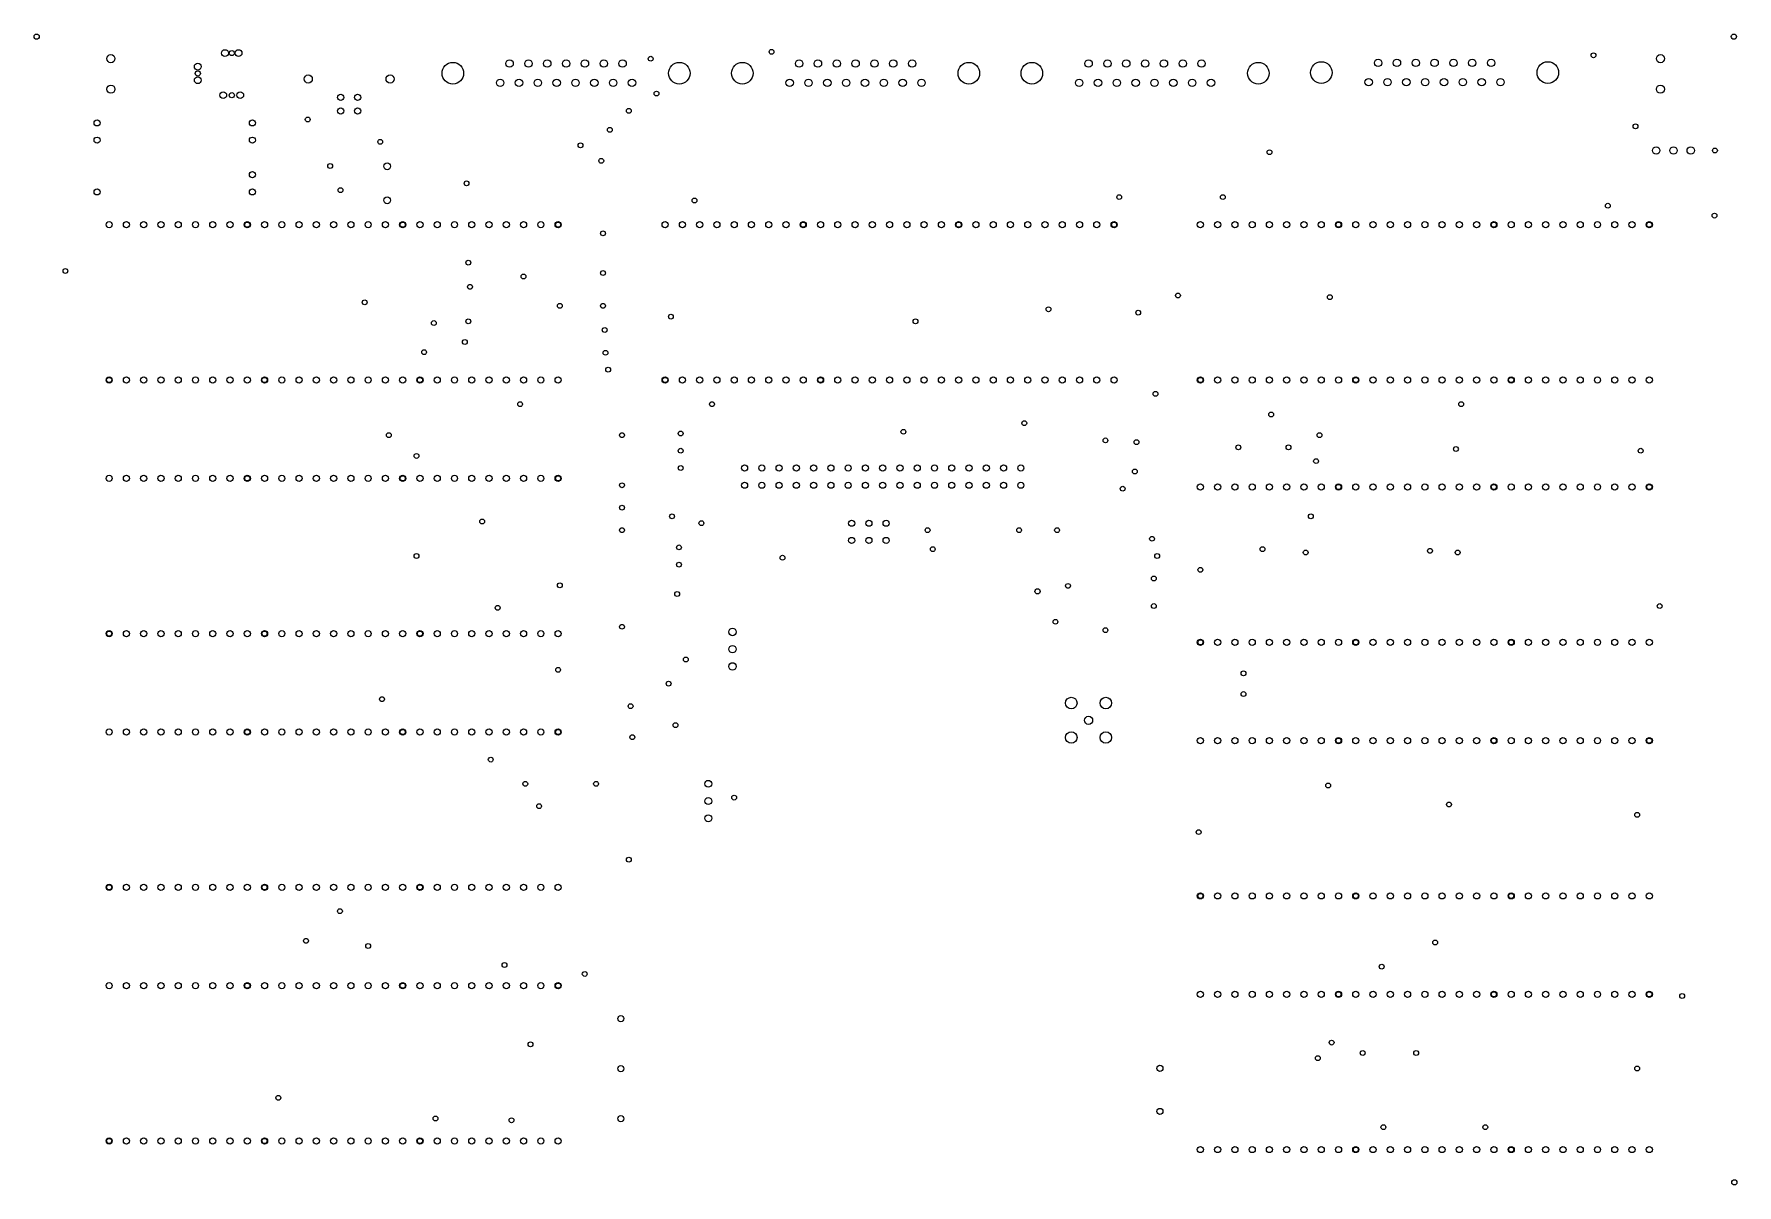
# Model space of a CAD drawing. Extents: x 156 to 406, y 35 to 205.
import ezdxf

# ---------------------------------------------------------------- set-up
doc = ezdxf.new("R2010")
doc.units = 0
doc.header["$MEASUREMENT"] = 0
doc.layers.get('0').update_dxf_attribs({"linetype": 'CONTINUOUS'})
doc.layers.add('TXT', color=1, linetype='CONTINUOUS')

# ---------------------------------------------------------------- blocks, each defined once
blk = doc.blocks.new('D9500')
blk.add_circle((0, 0), 0.356)
blk = doc.blocks.new('D9501')
blk.add_circle((0, 0), 0.381)
blk = doc.blocks.new('D9502')
blk.add_circle((0, 0), 0.45)
blk = doc.blocks.new('D9503')
blk.add_circle((0, 0), 0.46)
blk = doc.blocks.new('D9504')
blk.add_circle((0, 0), 0.5)
blk = doc.blocks.new('D9505')
blk.add_circle((0, 0), 0.545)
blk = doc.blocks.new('D9506')
blk.add_circle((0, 0), 0.55)
blk = doc.blocks.new('D9507')
blk.add_circle((0, 0), 0.6)
blk = doc.blocks.new('D9508')
blk.add_circle((0, 0), 0.85)
blk = doc.blocks.new('D9509')
blk.add_circle((0, 0), 1.59)

msp = doc.modelspace()

# ---------------------------------------------------------------- block references
at = {"layer": 'TXT'}
for name, p in [('D9501', (155.956312, 204.216408)), ('D9501', (405.638811, 204.216408)), ('D9507', (166.878334, 200.978402)), ('D9504', (183.658367, 201.796404)), ('D9501', (184.658369, 201.796404)), ('D9504', (185.658371, 201.796404)), ('D9509', (217.183434, 198.828398)), ('D9505', (225.533451, 200.2484)), ('D9505', (228.303457, 200.2484)), ('D9505', (231.073462, 200.2484)), ('D9505', (233.843468, 200.2484)), ('D9505', (236.613473, 200.2484)), ('D9505', (239.383479, 200.2484)), ('D9505', (242.153484, 200.2484)), ('D9500', (246.289493, 200.962402)), ('D9509', (250.503501, 198.828398)), ('D9509', (259.77092, 198.828398)), ('D9500', (264.069528, 201.978404)), ('D9505', (268.120936, 200.2484)), ('D9505', (270.890942, 200.2484)), ('D9505', (273.660847, 200.2484)), ('D9505', (276.430953, 200.2484)), ('D9505', (279.200858, 200.2484)), ('D9505', (281.970864, 200.2484)), ('D9505', (284.740869, 200.2484)), ('D9509', (293.090986, 198.828398)), ('D9509', (302.358305, 198.828398)), ('D9505', (310.708321, 200.2484)), ('D9505', (313.478327, 200.2484)), ('D9505', (316.248332, 200.2484)), ('D9505', (319.018338, 200.2484)), ('D9505', (321.788344, 200.2484)), ('D9505', (324.558349, 200.2484)), ('D9505', (327.328355, 200.2484)), ('D9509', (335.678371, 198.828398)), ('D9509', (344.94569, 198.928398)), ('D9505', (353.295707, 200.348401)), ('D9505', (356.065712, 200.348401)), ('D9505', (358.835718, 200.348401)), ('D9505', (361.605723, 200.348401)), ('D9505', (364.375729, 200.348401)), ('D9505', (367.145734, 200.348401)), ('D9505', (369.91574, 200.348401)), ('D9509', (378.265757, 198.928398)), ('D9500', (384.97377, 201.470403)), ('D9507', (394.82899, 200.978402)), ('D9504', (179.658359, 199.7964)), ('D9504', (179.658359, 197.796396)), ('D9501', (179.658359, 198.796398)), ('D9507', (195.910392, 197.980396)), ('D9507', (207.950416, 197.980396)), ('D9505', (224.148448, 197.408395)), ('D9505', (226.918454, 197.408395)), ('D9505', (229.688459, 197.408395)), ('D9505', (232.458465, 197.408395)), ('D9505', (235.22847, 197.408395)), ('D9505', (237.998476, 197.408395)), ('D9505', (240.768482, 197.408395)), ('D9505', (243.538487, 197.408395)), ('D9505', (266.735933, 197.408395)), ('D9505', (269.505839, 197.408395)), ('D9505', (272.275845, 197.408395)), ('D9505', (275.04585, 197.408395)), ('D9505', (277.815956, 197.408395)), ('D9505', (280.585961, 197.408395)), ('D9505', (283.355867, 197.408395)), ('D9505', (286.125872, 197.408395)), ('D9505', (309.323319, 197.408395)), ('D9505', (312.093324, 197.408395)), ('D9505', (314.86333, 197.408395)), ('D9505', (317.633335, 197.408395)), ('D9505', (320.403341, 197.408395)), ('D9505', (323.173346, 197.408395)), ('D9505', (325.943352, 197.408395)), ('D9505', (328.713357, 197.408395)), ('D9505', (351.910704, 197.508395)), ('D9505', (354.680709, 197.508395)), ('D9505', (357.450715, 197.508395)), ('D9505', (360.22072, 197.508395)), ('D9505', (362.990726, 197.508395)), ('D9505', (365.760732, 197.508395)), ('D9505', (368.530737, 197.508395)), ('D9505', (371.300743, 197.508395)), ('D9507', (166.878334, 196.482393)), ('D9504', (183.408367, 195.596391)), ('D9501', (184.658369, 195.596391)), ('D9504', (185.908372, 195.596391)), ('D9503', (200.680401, 195.270391)), ('D9503', (203.180406, 195.270391)), ('D9500', (247.142494, 195.834392)), ('D9507', (394.82899, 196.482393)), ('D9503', (200.680401, 193.270387)), ('D9503', (203.180406, 193.270387)), ('D9500', (243.078486, 193.294387)), ('D9502', (164.84633, 191.516383)), ('D9502', (187.706375, 191.516383)), ('D9500', (195.834392, 192.024384)), ('D9500', (240.284481, 190.500381)), ('D9500', (391.160782, 191.008382)), ('D9502', (164.84633, 188.976378)), ('D9502', (187.706375, 188.976378)), ('D9500', (206.502413, 188.722377)), ('D9500', (235.966472, 188.214376)), ('D9506', (394.208788, 187.452375)), ('D9506', (396.748793, 187.452375)), ('D9506', (399.288799, 187.452375)), ('D9500', (199.136398, 185.16637)), ('D9504', (207.518415, 185.12637)), ('D9500', (239.014478, 185.928372)), ('D9500', (337.312675, 187.198374)), ('D9500', (402.844806, 187.452375)), ('D9502', (187.706375, 183.896368)), ('D9500', (219.202438, 182.626365)), ('D9502', (164.84633, 181.356363)), ('D9502', (187.706375, 181.356363)), ('D9500', (200.660401, 181.610363)), ('D9504', (207.518415, 180.12636)), ('D9500', (252.730505, 180.08636)), ('D9500', (315.21463, 180.594361)), ('D9500', (330.454661, 180.594361)), ('D9500', (387.096774, 179.324359)), ('D9500', (402.778806, 177.873356)), ('D9502', (166.624333, 176.530353)), ('D9502', (169.164338, 176.530353)), ('D9502', (171.704343, 176.530353)), ('D9502', (174.244348, 176.530353)), ('D9502', (176.784354, 176.530353)), ('D9502', (179.324359, 176.530353)), ('D9502', (181.864364, 176.530353)), ('D9502', (184.404369, 176.530353)), ('D9502', (186.944374, 176.530353)), ('D9501', (186.944374, 176.530353)), ('D9502', (189.484379, 176.530353)), ('D9502', (192.024384, 176.530353)), ('D9502', (194.564389, 176.530353)), ('D9502', (197.104394, 176.530353)), ('D9502', (199.644399, 176.530353)), ('D9502', (202.184404, 176.530353)), ('D9502', (204.724409, 176.530353)), ('D9502', (207.264415, 176.530353)), ('D9502', (209.80442, 176.530353)), ('D9501', (209.80442, 176.530353)), ('D9502', (212.344425, 176.530353)), ('D9502', (214.88443, 176.530353)), ('D9502', (217.424435, 176.530353)), ('D9502', (219.96444, 176.530353)), ('D9502', (222.504445, 176.530353)), ('D9502', (225.04445, 176.530353)), ('D9502', (227.584455, 176.530353)), ('D9502', (230.12446, 176.530353)), ('D9502', (232.664465, 176.530353)), ('D9501', (232.664465, 176.530353)), ('D9500', (239.268479, 175.260351)), ('D9502', (248.412497, 176.530353)), ('D9502', (250.952502, 176.530353)), ('D9502', (253.492507, 176.530353)), ('D9502', (256.032512, 176.530353)), ('D9502', (258.572517, 176.530353)), ('D9502', (261.112522, 176.530353)), ('D9502', (263.652527, 176.530353)), ('D9502', (266.192532, 176.530353)), ('D9502', (268.732537, 176.530353)), ('D9501', (268.732537, 176.530353)), ('D9502', (271.272543, 176.530353)), ('D9502', (273.812548, 176.530353)), ('D9502', (276.352553, 176.530353)), ('D9502', (278.892558, 176.530353)), ('D9502', (281.432563, 176.530353)), ('D9502', (283.972568, 176.530353)), ('D9502', (286.512573, 176.530353)), ('D9502', (289.052578, 176.530353)), ('D9502', (291.592583, 176.530353)), ('D9501', (291.592583, 176.530353)), ('D9502', (294.132588, 176.530353)), ('D9502', (296.672593, 176.530353)), ('D9502', (299.212598, 176.530353)), ('D9502', (301.752604, 176.530353)), ('D9502', (304.292609, 176.530353)), ('D9502', (306.832614, 176.530353)), ('D9502', (309.372619, 176.530353)), ('D9502', (311.912624, 176.530353)), ('D9502', (314.452629, 176.530353)), ('D9501', (314.452629, 176.530353)), ('D9502', (327.152654, 176.530353)), ('D9502', (329.692659, 176.530353)), ('D9502', (332.232664, 176.530353)), ('D9502', (334.77267, 176.530353)), ('D9502', (337.312675, 176.530353)), ('D9502', (339.85268, 176.530353)), ('D9502', (342.392685, 176.530353)), ('D9502', (344.93269, 176.530353)), ('D9502', (347.472695, 176.530353)), ('D9501', (347.472695, 176.530353)), ('D9502', (350.0127, 176.530353)), ('D9502', (352.552705, 176.530353)), ('D9502', (355.09271, 176.530353)), ('D9502', (357.632715, 176.530353)), ('D9502', (360.17272, 176.530353)), ('D9502', (362.712725, 176.530353)), ('D9502', (365.252731, 176.530353)), ('D9502', (367.792736, 176.530353)), ('D9502', (370.332741, 176.530353)), ('D9501', (370.332741, 176.530353)), ('D9502', (372.872746, 176.530353)), ('D9502', (375.412751, 176.530353)), ('D9502', (377.952756, 176.530353)), ('D9502', (380.492761, 176.530353)), ('D9502', (383.032766, 176.530353)), ('D9502', (385.572771, 176.530353)), ('D9502', (388.112776, 176.530353)), ('D9502', (390.652781, 176.530353)), ('D9502', (393.192786, 176.530353)), ('D9501', (393.192786, 176.530353)), ('D9500', (219.456439, 170.942342)), ('D9500', (160.18332, 169.720339)), ('D9500', (227.584455, 168.910338)), ('D9500', (239.268479, 169.418339)), ('D9500', (204.216408, 165.10033)), ('D9500', (219.710439, 167.386335)), ('D9500', (323.850648, 166.116332)), ('D9500', (346.202692, 165.862332)), ('D9500', (232.918466, 164.592329)), ('D9500', (239.268479, 164.592329)), ('D9500', (249.261299, 162.989326)), ('D9500', (304.80061, 164.084328)), ('D9500', (318.008636, 163.576327)), ('D9500', (214.376429, 162.052324)), ('D9500', (219.456439, 162.306325)), ('D9500', (239.522479, 161.036322)), ('D9500', (285.24257, 162.306325)), ('D9500', (212.954026, 157.759716)), ('D9500', (218.948438, 159.258319)), ('D9500', (239.634679, 157.680715)), ('D9500', (240.03048, 155.19431)), ('D9502', (166.624333, 153.670307)), ('D9501', (166.624333, 153.670307)), ('D9502', (169.164338, 153.670307)), ('D9502', (171.704343, 153.670307)), ('D9502', (174.244348, 153.670307)), ('D9502', (176.784354, 153.670307)), ('D9502', (179.324359, 153.670307)), ('D9502', (181.864364, 153.670307)), ('D9502', (184.404369, 153.670307)), ('D9502', (186.944374, 153.670307)), ('D9502', (189.484379, 153.670307)), ('D9501', (189.484379, 153.670307)), ('D9502', (192.024384, 153.670307)), ('D9502', (194.564389, 153.670307)), ('D9502', (197.104394, 153.670307)), ('D9502', (199.644399, 153.670307)), ('D9502', (202.184404, 153.670307)), ('D9502', (204.724409, 153.670307)), ('D9502', (207.264415, 153.670307)), ('D9502', (209.80442, 153.670307)), ('D9502', (212.344425, 153.670307)), ('D9501', (212.344425, 153.670307)), ('D9502', (214.88443, 153.670307)), ('D9502', (217.424435, 153.670307)), ('D9502', (219.96444, 153.670307)), ('D9502', (222.504445, 153.670307)), ('D9502', (225.04445, 153.670307)), ('D9502', (227.584455, 153.670307)), ('D9502', (230.12446, 153.670307)), ('D9502', (232.664465, 153.670307)), ('D9502', (248.412497, 153.670307)), ('D9501', (248.412497, 153.670307)), ('D9502', (250.952502, 153.670307)), ('D9502', (253.492507, 153.670307)), ('D9502', (256.032512, 153.670307)), ('D9502', (258.572517, 153.670307)), ('D9502', (261.112522, 153.670307)), ('D9502', (263.652527, 153.670307)), ('D9502', (266.192532, 153.670307)), ('D9502', (268.732537, 153.670307)), ('D9502', (271.272543, 153.670307)), ('D9501', (271.272543, 153.670307)), ('D9502', (273.812548, 153.670307)), ('D9502', (276.352553, 153.670307)), ('D9502', (278.892558, 153.670307)), ('D9502', (281.432563, 153.670307)), ('D9502', (283.972568, 153.670307)), ('D9502', (286.512573, 153.670307)), ('D9502', (289.052578, 153.670307)), ('D9502', (291.592583, 153.670307)), ('D9502', (294.132588, 153.670307)), ('D9502', (296.672593, 153.670307)), ('D9502', (299.212598, 153.670307)), ('D9502', (301.752604, 153.670307)), ('D9502', (304.292609, 153.670307)), ('D9502', (306.832614, 153.670307)), ('D9502', (309.372619, 153.670307)), ('D9502', (311.912624, 153.670307)), ('D9502', (314.452629, 153.670307)), ('D9502', (327.152654, 153.670307)), ('D9501', (327.152654, 153.670307)), ('D9502', (329.692659, 153.670307)), ('D9502', (332.232664, 153.670307)), ('D9502', (334.77267, 153.670307)), ('D9502', (337.312675, 153.670307)), ('D9502', (339.85268, 153.670307)), ('D9502', (342.392685, 153.670307)), ('D9502', (344.93269, 153.670307)), ('D9502', (347.472695, 153.670307)), ('D9502', (350.0127, 153.670307)), ('D9501', (350.0127, 153.670307)), ('D9502', (352.552705, 153.670307)), ('D9502', (355.09271, 153.670307)), ('D9502', (357.632715, 153.670307)), ('D9502', (360.17272, 153.670307)), ('D9502', (362.712725, 153.670307)), ('D9502', (365.252731, 153.670307)), ('D9502', (367.792736, 153.670307)), ('D9502', (370.332741, 153.670307)), ('D9502', (372.872746, 153.670307)), ('D9501', (372.872746, 153.670307)), ('D9502', (375.412751, 153.670307)), ('D9502', (377.952756, 153.670307)), ('D9502', (380.492761, 153.670307)), ('D9502', (383.032766, 153.670307)), ('D9502', (385.572771, 153.670307)), ('D9502', (388.112776, 153.670307)), ('D9502', (390.652781, 153.670307)), ('D9502', (393.192786, 153.670307)), ('D9500', (227.076454, 150.1143)), ('D9500', (255.303011, 150.1143)), ('D9500', (320.548641, 151.638303)), ('D9500', (365.506731, 150.1143)), ('D9500', (337.566675, 148.590297)), ('D9500', (207.772416, 145.542291)), ('D9500', (242.062484, 145.542291)), ('D9500', (250.698501, 145.796292)), ('D9500', (283.464567, 146.050292)), ('D9500', (301.244602, 147.320295)), ('D9500', (344.678689, 145.542291)), ('D9500', (211.836424, 142.494285)), ('D9500', (250.698501, 143.256287)), ('D9500', (313.182626, 144.78029)), ('D9500', (317.754636, 144.526289)), ('D9500', (332.740665, 143.764288)), ('D9500', (340.10668, 143.764288)), ('D9500', (364.744729, 143.510287)), ('D9500', (391.922784, 143.256287)), ('D9500', (250.698501, 140.716281)), ('D9502', (260.09652, 140.716281)), ('D9502', (262.636525, 140.716281)), ('D9502', (265.17653, 140.716281)), ('D9502', (267.716535, 140.716281)), ('D9502', (270.256541, 140.716281)), ('D9502', (272.796546, 140.716281)), ('D9502', (275.336551, 140.716281)), ('D9502', (277.876556, 140.716281)), ('D9502', (280.416561, 140.716281)), ('D9502', (282.956566, 140.716281)), ('D9502', (285.496571, 140.716281)), ('D9502', (288.036576, 140.716281)), ('D9502', (290.576581, 140.716281)), ('D9502', (293.116586, 140.716281)), ('D9502', (295.656591, 140.716281)), ('D9502', (298.196596, 140.716281)), ('D9502', (300.736601, 140.716281)), ('D9500', (317.500635, 140.20828)), ('D9500', (344.170688, 141.732283)), ('D9502', (166.624333, 139.192278)), ('D9502', (169.164338, 139.192278)), ('D9502', (171.704343, 139.192278)), ('D9502', (174.244348, 139.192278)), ('D9502', (176.784354, 139.192278)), ('D9502', (179.324359, 139.192278)), ('D9502', (181.864364, 139.192278)), ('D9502', (184.404369, 139.192278)), ('D9502', (186.944374, 139.192278)), ('D9501', (186.944374, 139.192278)), ('D9502', (189.484379, 139.192278)), ('D9502', (192.024384, 139.192278)), ('D9502', (194.564389, 139.192278)), ('D9502', (197.104394, 139.192278)), ('D9502', (199.644399, 139.192278)), ('D9502', (202.184404, 139.192278)), ('D9502', (204.724409, 139.192278)), ('D9502', (207.264415, 139.192278)), ('D9502', (209.80442, 139.192278)), ('D9501', (209.80442, 139.192278)), ('D9502', (212.344425, 139.192278)), ('D9502', (214.88443, 139.192278)), ('D9502', (217.424435, 139.192278)), ('D9502', (219.96444, 139.192278)), ('D9502', (222.504445, 139.192278)), ('D9502', (225.04445, 139.192278)), ('D9502', (227.584455, 139.192278)), ('D9502', (230.12446, 139.192278)), ('D9502', (232.664465, 139.192278)), ('D9501', (232.664465, 139.192278)), ('D9500', (242.062484, 138.176276)), ('D9502', (260.09652, 138.176276)), ('D9502', (262.636525, 138.176276)), ('D9502', (265.17653, 138.176276)), ('D9502', (267.716535, 138.176276)), ('D9502', (270.256541, 138.176276)), ('D9502', (272.796546, 138.176276)), ('D9502', (275.336551, 138.176276)), ('D9502', (277.876556, 138.176276)), ('D9502', (280.416561, 138.176276)), ('D9502', (282.956566, 138.176276)), ('D9502', (285.496571, 138.176276)), ('D9502', (288.036576, 138.176276)), ('D9502', (290.576581, 138.176276)), ('D9502', (293.116586, 138.176276)), ('D9502', (295.656591, 138.176276)), ('D9502', (298.196596, 138.176276)), ('D9502', (300.736601, 138.176276)), ('D9500', (315.722631, 137.668275)), ('D9502', (327.152654, 137.922276)), ('D9502', (329.692659, 137.922276)), ('D9502', (332.232664, 137.922276)), ('D9502', (334.77267, 137.922276)), ('D9502', (337.312675, 137.922276)), ('D9502', (339.85268, 137.922276)), ('D9502', (342.392685, 137.922276)), ('D9502', (344.93269, 137.922276)), ('D9502', (347.472695, 137.922276)), ('D9501', (347.472695, 137.922276)), ('D9502', (350.0127, 137.922276)), ('D9502', (352.552705, 137.922276)), ('D9502', (355.09271, 137.922276)), ('D9502', (357.632715, 137.922276)), ('D9502', (360.17272, 137.922276)), ('D9502', (362.712725, 137.922276)), ('D9502', (365.252731, 137.922276)), ('D9502', (367.792736, 137.922276)), ('D9502', (370.332741, 137.922276)), ('D9501', (370.332741, 137.922276)), ('D9502', (372.872746, 137.922276)), ('D9502', (375.412751, 137.922276)), ('D9502', (377.952756, 137.922276)), ('D9502', (380.492761, 137.922276)), ('D9502', (383.032766, 137.922276)), ('D9502', (385.572771, 137.922276)), ('D9502', (388.112776, 137.922276)), ('D9502', (390.652781, 137.922276)), ('D9502', (393.192786, 137.922276)), ('D9501', (393.192786, 137.922276)), ('D9500', (221.488443, 132.842266)), ('D9500', (242.062484, 134.87427)), ('D9500', (249.428499, 133.604267)), ('D9500', (253.746507, 132.588265)), ('D9502', (275.844552, 132.588265)), ('D9502', (278.384557, 132.588265)), ('D9502', (280.924562, 132.588265)), ('D9500', (343.408687, 133.604267)), ('D9500', (242.062484, 131.572263)), ('D9502', (275.844552, 130.04826)), ('D9502', (278.384557, 130.04826)), ('D9502', (280.924562, 130.04826)), ('D9500', (287.020574, 131.572263)), ('D9500', (300.482601, 131.572263)), ('D9500', (306.070612, 131.572263)), ('D9500', (320.04064, 130.302261)), ('D9500', (211.836424, 127.762256)), ('D9500', (250.444501, 129.032258)), ('D9500', (265.684531, 127.508255)), ('D9500', (287.782576, 128.778258)), ('D9500', (320.802642, 127.762256)), ('D9500', (336.296673, 128.778258)), ('D9500', (342.646685, 128.270257)), ('D9500', (360.934722, 128.524257)), ('D9500', (364.99873, 128.270257)), ('D9500', (250.444501, 126.492253)), ('D9500', (327.152654, 125.730251)), ('D9500', (232.918466, 123.444247)), ('D9501', (303.202606, 122.560245)), ('D9500', (307.676115, 123.362747)), ('D9500', (320.294641, 124.460249)), ('D9500', (223.774448, 120.14224)), ('D9500', (250.1905, 122.174244)), ('D9500', (320.294641, 120.396241)), ('D9500', (394.716789, 120.396241)), ('D9500', (305.827212, 118.082036)), ('D9502', (166.624333, 116.332233)), ('D9501', (166.624333, 116.332233)), ('D9502', (169.164338, 116.332233)), ('D9502', (171.704343, 116.332233)), ('D9502', (174.244348, 116.332233)), ('D9502', (176.784354, 116.332233)), ('D9502', (179.324359, 116.332233)), ('D9502', (181.864364, 116.332233)), ('D9502', (184.404369, 116.332233)), ('D9502', (186.944374, 116.332233)), ('D9502', (189.484379, 116.332233)), ('D9501', (189.484379, 116.332233)), ('D9502', (192.024384, 116.332233)), ('D9502', (194.564389, 116.332233)), ('D9502', (197.104394, 116.332233)), ('D9502', (199.644399, 116.332233)), ('D9502', (202.184404, 116.332233)), ('D9502', (204.724409, 116.332233)), ('D9502', (207.264415, 116.332233)), ('D9502', (209.80442, 116.332233)), ('D9502', (212.344425, 116.332233)), ('D9501', (212.344425, 116.332233)), ('D9502', (214.88443, 116.332233)), ('D9502', (217.424435, 116.332233)), ('D9502', (219.96444, 116.332233)), ('D9502', (222.504445, 116.332233)), ('D9502', (225.04445, 116.332233)), ('D9502', (227.584455, 116.332233)), ('D9502', (230.12446, 116.332233)), ('D9502', (232.664465, 116.332233)), ('D9500', (242.062484, 117.348235)), ('D9506', (258.318517, 116.586233)), ('D9500', (313.182626, 116.840234)), ('D9502', (327.152654, 115.06223)), ('D9501', (327.152654, 115.06223)), ('D9502', (329.692659, 115.06223)), ('D9502', (332.232664, 115.06223)), ('D9502', (334.77267, 115.06223)), ('D9502', (337.312675, 115.06223)), ('D9502', (339.85268, 115.06223)), ('D9502', (342.392685, 115.06223)), ('D9502', (344.93269, 115.06223)), ('D9502', (347.472695, 115.06223)), ('D9502', (350.0127, 115.06223)), ('D9501', (350.0127, 115.06223)), ('D9502', (352.552705, 115.06223)), ('D9502', (355.09271, 115.06223)), ('D9502', (357.632715, 115.06223)), ('D9502', (360.17272, 115.06223)), ('D9502', (362.712725, 115.06223)), ('D9502', (365.252731, 115.06223)), ('D9502', (367.792736, 115.06223)), ('D9502', (370.332741, 115.06223)), ('D9502', (372.872746, 115.06223)), ('D9501', (372.872746, 115.06223)), ('D9502', (375.412751, 115.06223)), ('D9502', (377.952756, 115.06223)), ('D9502', (380.492761, 115.06223)), ('D9502', (383.032766, 115.06223)), ('D9502', (385.572771, 115.06223)), ('D9502', (388.112776, 115.06223)), ('D9502', (390.652781, 115.06223)), ('D9502', (393.192786, 115.06223)), ('D9500', (251.460503, 112.522225)), ('D9506', (258.318517, 114.046228)), ('D9500', (232.664465, 110.998222)), ('D9506', (258.318517, 111.506223)), ('D9500', (333.502667, 110.490221)), ('D9500', (248.920498, 108.966218)), ('D9500', (333.502667, 107.442215)), ('D9500', (206.756414, 106.680213)), ('D9500', (243.332487, 105.664211)), ('D9508', (308.164016, 106.118612)), ('D9508', (313.244026, 106.118612)), ('D9500', (249.9365, 102.870206)), ('D9507', (310.704021, 103.578607)), ('D9502', (166.624333, 101.854204)), ('D9502', (169.164338, 101.854204)), ('D9502', (171.704343, 101.854204)), ('D9502', (174.244348, 101.854204)), ('D9502', (176.784354, 101.854204)), ('D9502', (179.324359, 101.854204)), ('D9502', (181.864364, 101.854204)), ('D9502', (184.404369, 101.854204)), ('D9502', (186.944374, 101.854204)), ('D9501', (186.944374, 101.854204)), ('D9502', (189.484379, 101.854204)), ('D9502', (192.024384, 101.854204)), ('D9502', (194.564389, 101.854204)), ('D9502', (197.104394, 101.854204)), ('D9502', (199.644399, 101.854204)), ('D9502', (202.184404, 101.854204)), ('D9502', (204.724409, 101.854204)), ('D9502', (207.264415, 101.854204)), ('D9502', (209.80442, 101.854204)), ('D9501', (209.80442, 101.854204)), ('D9502', (212.344425, 101.854204)), ('D9502', (214.88443, 101.854204)), ('D9502', (217.424435, 101.854204)), ('D9502', (219.96444, 101.854204)), ('D9502', (222.504445, 101.854204)), ('D9502', (225.04445, 101.854204)), ('D9502', (227.584455, 101.854204)), ('D9502', (230.12446, 101.854204)), ('D9502', (232.664465, 101.854204)), ('D9501', (232.664465, 101.854204)), ('D9500', (243.586487, 101.092202)), ('D9508', (308.164016, 101.038602)), ('D9508', (313.244026, 101.038602)), ('D9502', (327.152654, 100.584201)), ('D9502', (329.692659, 100.584201)), ('D9502', (332.232664, 100.584201)), ('D9502', (334.77267, 100.584201)), ('D9502', (337.312675, 100.584201)), ('D9502', (339.85268, 100.584201)), ('D9502', (342.392685, 100.584201)), ('D9502', (344.93269, 100.584201)), ('D9502', (347.472695, 100.584201)), ('D9501', (347.472695, 100.584201)), ('D9502', (350.0127, 100.584201)), ('D9502', (352.552705, 100.584201)), ('D9502', (355.09271, 100.584201)), ('D9502', (357.632715, 100.584201)), ('D9502', (360.17272, 100.584201)), ('D9502', (362.712725, 100.584201)), ('D9502', (365.252731, 100.584201)), ('D9502', (367.792736, 100.584201)), ('D9502', (370.332741, 100.584201)), ('D9501', (370.332741, 100.584201)), ('D9502', (372.872746, 100.584201)), ('D9502', (375.412751, 100.584201)), ('D9502', (377.952756, 100.584201)), ('D9502', (380.492761, 100.584201)), ('D9502', (383.032766, 100.584201)), ('D9502', (385.572771, 100.584201)), ('D9502', (388.112776, 100.584201)), ('D9502', (390.652781, 100.584201)), ('D9502', (393.192786, 100.584201)), ('D9501', (393.192786, 100.584201)), ('D9500', (222.758446, 97.790196)), ('D9500', (227.838456, 94.234188)), ('D9500', (238.252477, 94.234188)), ('D9504', (254.76251, 94.234188)), ('D9500', (345.948692, 93.980188)), ('D9500', (229.87046, 90.932182)), ('D9504', (254.76251, 91.694183)), ('D9500', (258.572517, 92.202184)), ('D9500', (363.728727, 91.186182)), ('D9504', (254.76251, 89.154178)), ('D9500', (391.414783, 89.662179)), ('D9500', (326.898654, 87.122174)), ('D9500', (243.078486, 83.058166)), ('D9502', (166.624333, 78.994158)), ('D9501', (166.624333, 78.994158)), ('D9502', (169.164338, 78.994158)), ('D9502', (171.704343, 78.994158)), ('D9502', (174.244348, 78.994158)), ('D9502', (176.784354, 78.994158)), ('D9502', (179.324359, 78.994158)), ('D9502', (181.864364, 78.994158)), ('D9502', (184.404369, 78.994158)), ('D9502', (186.944374, 78.994158)), ('D9502', (189.484379, 78.994158)), ('D9501', (189.484379, 78.994158)), ('D9502', (192.024384, 78.994158)), ('D9502', (194.564389, 78.994158)), ('D9502', (197.104394, 78.994158)), ('D9502', (199.644399, 78.994158)), ('D9502', (202.184404, 78.994158)), ('D9502', (204.724409, 78.994158)), ('D9502', (207.264415, 78.994158)), ('D9502', (209.80442, 78.994158)), ('D9502', (212.344425, 78.994158)), ('D9501', (212.344425, 78.994158)), ('D9502', (214.88443, 78.994158)), ('D9502', (217.424435, 78.994158)), ('D9502', (219.96444, 78.994158)), ('D9502', (222.504445, 78.994158)), ('D9502', (225.04445, 78.994158)), ('D9502', (227.584455, 78.994158)), ('D9502', (230.12446, 78.994158)), ('D9502', (232.664465, 78.994158)), ('D9502', (327.152654, 77.724155)), ('D9501', (327.152654, 77.724155)), ('D9502', (329.692659, 77.724155)), ('D9502', (332.232664, 77.724155)), ('D9502', (334.77267, 77.724155)), ('D9502', (337.312675, 77.724155)), ('D9502', (339.85268, 77.724155)), ('D9502', (342.392685, 77.724155)), ('D9502', (344.93269, 77.724155)), ('D9502', (347.472695, 77.724155)), ('D9502', (350.0127, 77.724155)), ('D9501', (350.0127, 77.724155)), ('D9502', (352.552705, 77.724155)), ('D9502', (355.09271, 77.724155)), ('D9502', (357.632715, 77.724155)), ('D9502', (360.17272, 77.724155)), ('D9502', (362.712725, 77.724155)), ('D9502', (365.252731, 77.724155)), ('D9502', (367.792736, 77.724155)), ('D9502', (370.332741, 77.724155)), ('D9502', (372.872746, 77.724155)), ('D9501', (372.872746, 77.724155)), ('D9502', (375.412751, 77.724155)), ('D9502', (377.952756, 77.724155)), ('D9502', (380.492761, 77.724155)), ('D9502', (383.032766, 77.724155)), ('D9502', (385.572771, 77.724155)), ('D9502', (388.112776, 77.724155)), ('D9502', (390.652781, 77.724155)), ('D9502', (393.192786, 77.724155)), ('D9500', (200.569401, 75.486151)), ('D9500', (195.580391, 71.120142)), ('D9500', (204.724409, 70.358141)), ('D9500', (361.696723, 70.866142)), ('D9500', (224.79045, 67.564135)), ('D9500', (353.822708, 67.310135)), ('D9500', (236.586673, 66.240532)), ('D9502', (166.624333, 64.516129)), ('D9502', (169.164338, 64.516129)), ('D9502', (171.704343, 64.516129)), ('D9502', (174.244348, 64.516129)), ('D9502', (176.784354, 64.516129)), ('D9502', (179.324359, 64.516129)), ('D9502', (181.864364, 64.516129)), ('D9502', (184.404369, 64.516129)), ('D9502', (186.944374, 64.516129)), ('D9501', (186.944374, 64.516129)), ('D9502', (189.484379, 64.516129)), ('D9502', (192.024384, 64.516129)), ('D9502', (194.564389, 64.516129)), ('D9502', (197.104394, 64.516129)), ('D9502', (199.644399, 64.516129)), ('D9502', (202.184404, 64.516129)), ('D9502', (204.724409, 64.516129)), ('D9502', (207.264415, 64.516129)), ('D9502', (209.80442, 64.516129)), ('D9501', (209.80442, 64.516129)), ('D9502', (212.344425, 64.516129)), ('D9502', (214.88443, 64.516129)), ('D9502', (217.424435, 64.516129)), ('D9502', (219.96444, 64.516129)), ('D9502', (222.504445, 64.516129)), ('D9502', (225.04445, 64.516129)), ('D9502', (227.584455, 64.516129)), ('D9502', (230.12446, 64.516129)), ('D9502', (232.664465, 64.516129)), ('D9501', (232.664465, 64.516129)), ('D9502', (327.152654, 63.246126)), ('D9502', (329.692659, 63.246126)), ('D9502', (332.232664, 63.246126)), ('D9502', (334.77267, 63.246126)), ('D9502', (337.312675, 63.246126)), ('D9502', (339.85268, 63.246126)), ('D9502', (342.392685, 63.246126)), ('D9502', (344.93269, 63.246126)), ('D9502', (347.472695, 63.246126)), ('D9501', (347.472695, 63.246126)), ('D9502', (350.0127, 63.246126)), ('D9502', (352.552705, 63.246126)), ('D9502', (355.09271, 63.246126)), ('D9502', (357.632715, 63.246126)), ('D9502', (360.17272, 63.246126)), ('D9502', (362.712725, 63.246126)), ('D9502', (365.252731, 63.246126)), ('D9502', (367.792736, 63.246126)), ('D9502', (370.332741, 63.246126)), ('D9501', (370.332741, 63.246126)), ('D9502', (372.872746, 63.246126)), ('D9502', (375.412751, 63.246126)), ('D9502', (377.952756, 63.246126)), ('D9502', (380.492761, 63.246126)), ('D9502', (383.032766, 63.246126)), ('D9502', (385.572771, 63.246126)), ('D9502', (388.112776, 63.246126)), ('D9502', (390.652781, 63.246126)), ('D9502', (393.192786, 63.246126)), ('D9501', (393.192786, 63.246126)), ('D9500', (398.018796, 62.992126)), ('D9502', (241.895284, 59.661919)), ('D9500', (228.600457, 55.880112)), ('D9500', (346.456693, 56.134112)), ('D9502', (241.895284, 52.295905)), ('D9502', (321.194242, 52.346705)), ('D9500', (344.424689, 53.848108)), ('D9500', (351.028702, 54.610109)), ('D9500', (358.902718, 54.610109)), ('D9500', (391.414783, 52.324105)), ('D9500', (191.516383, 48.006096)), ('D9500', (214.630429, 44.95809)), ('D9502', (241.895284, 44.92989)), ('D9502', (321.194242, 45.996692)), ('D9500', (225.806452, 44.704089)), ('D9500', (354.076708, 43.688087)), ('D9500', (369.062738, 43.688087)), ('D9502', (166.624333, 41.656083)), ('D9501', (166.624333, 41.656083)), ('D9502', (169.164338, 41.656083)), ('D9502', (171.704343, 41.656083)), ('D9502', (174.244348, 41.656083)), ('D9502', (176.784354, 41.656083)), ('D9502', (179.324359, 41.656083)), ('D9502', (181.864364, 41.656083)), ('D9502', (184.404369, 41.656083)), ('D9502', (186.944374, 41.656083)), ('D9502', (189.484379, 41.656083)), ('D9501', (189.484379, 41.656083)), ('D9502', (192.024384, 41.656083)), ('D9502', (194.564389, 41.656083)), ('D9502', (197.104394, 41.656083)), ('D9502', (199.644399, 41.656083)), ('D9502', (202.184404, 41.656083)), ('D9502', (204.724409, 41.656083)), ('D9502', (207.264415, 41.656083)), ('D9502', (209.80442, 41.656083)), ('D9502', (212.344425, 41.656083)), ('D9501', (212.344425, 41.656083)), ('D9502', (214.88443, 41.656083)), ('D9502', (217.424435, 41.656083)), ('D9502', (219.96444, 41.656083)), ('D9502', (222.504445, 41.656083)), ('D9502', (225.04445, 41.656083)), ('D9502', (227.584455, 41.656083)), ('D9502', (230.12446, 41.656083)), ('D9502', (232.664465, 41.656083)), ('D9502', (327.152654, 40.386081)), ('D9502', (329.692659, 40.386081)), ('D9502', (332.232664, 40.386081)), ('D9502', (334.77267, 40.386081)), ('D9502', (337.312675, 40.386081)), ('D9502', (339.85268, 40.386081)), ('D9502', (342.392685, 40.386081)), ('D9502', (344.93269, 40.386081)), ('D9502', (347.472695, 40.386081)), ('D9502', (350.0127, 40.386081)), ('D9501', (350.0127, 40.386081)), ('D9502', (352.552705, 40.386081)), ('D9502', (355.09271, 40.386081)), ('D9502', (357.632715, 40.386081)), ('D9502', (360.17272, 40.386081)), ('D9502', (362.712725, 40.386081)), ('D9502', (365.252731, 40.386081)), ('D9502', (367.792736, 40.386081)), ('D9502', (370.332741, 40.386081)), ('D9502', (372.872746, 40.386081)), ('D9501', (372.872746, 40.386081)), ('D9502', (375.412751, 40.386081)), ('D9502', (377.952756, 40.386081)), ('D9502', (380.492761, 40.386081)), ('D9502', (383.032766, 40.386081)), ('D9502', (385.572771, 40.386081)), ('D9502', (388.112776, 40.386081)), ('D9502', (390.652781, 40.386081)), ('D9502', (393.192786, 40.386081)), ('D9501', (405.702811, 35.560071))]:
    msp.add_blockref(name, p, dxfattribs=at)

doc.saveas('drawing.dxf')
